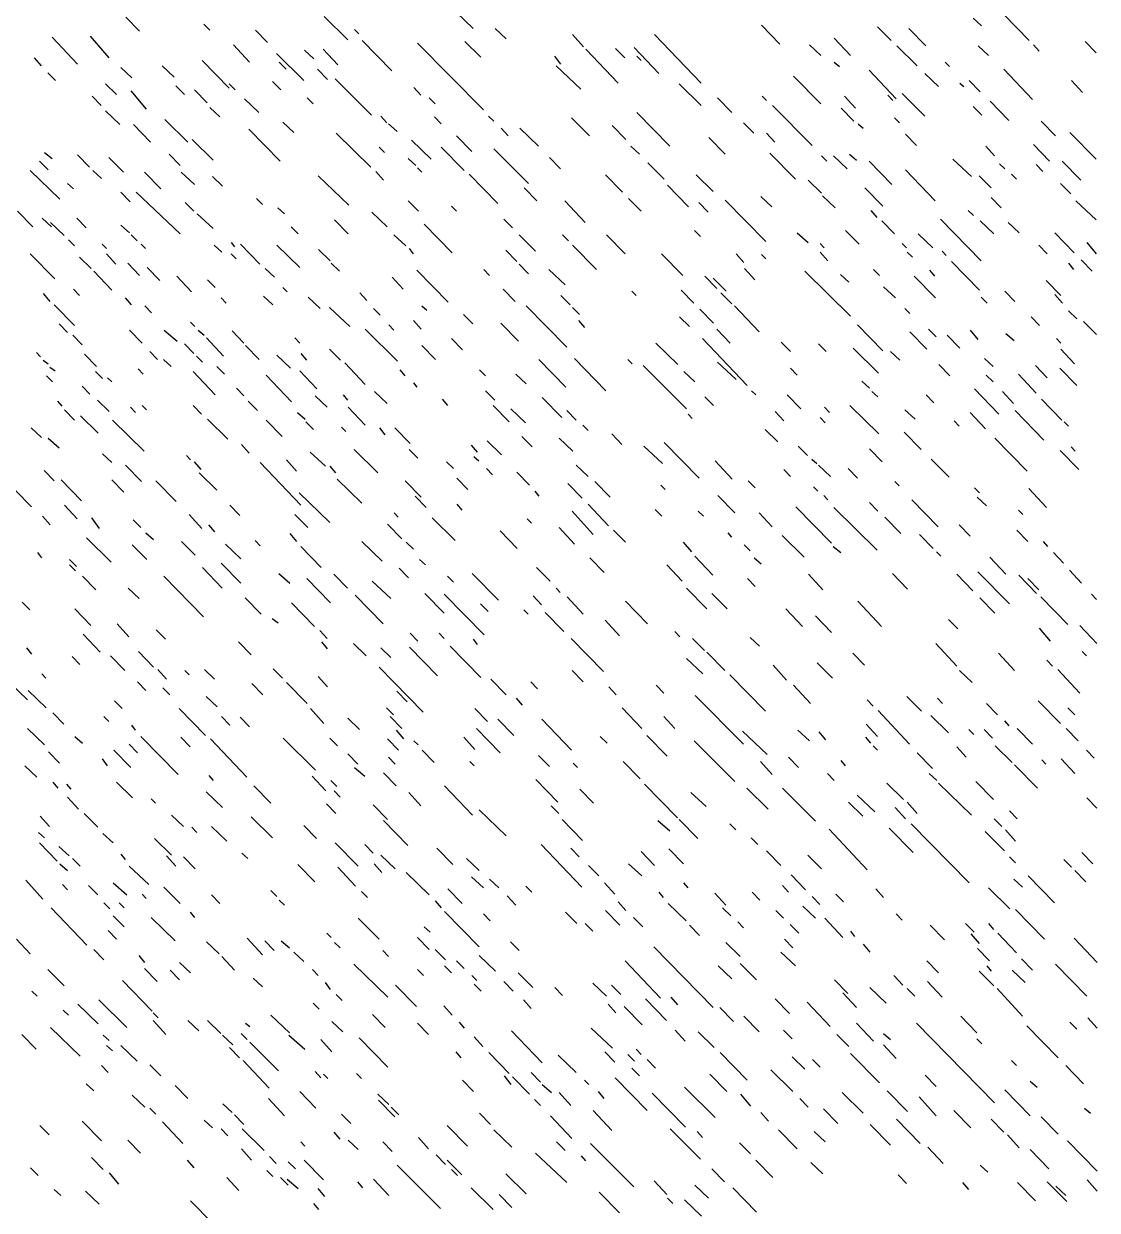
# Model space of a CAD drawing. Extents: x 0 to 599, y 0 to 600.
# Drawn here: x 367.4 to 599.3, y 135 to 391.4 of the extents above; entities that cross this region are included whole.
import ezdxf

# ---------------------------------------------------------------- set-up
doc = ezdxf.new("R2010")
doc.units = 0
doc.header["$MEASUREMENT"] = 0
doc.layers.add('SKARN_FSET2', color=206, linetype='CONTINUOUS')

msp = doc.modelspace()

# ---------------------------------------------------------------- linework, layer by layer
at = {"layer": 'SKARN_FSET2'}
for p, q in [((389.42, 392.76), (392.35, 389.77)), ((432.25, 392.95), (437.39, 387.89)), ((460.81, 393.88), (464.47, 390.33)), ((572.47, 392.57), (574.3, 390.89)), ((579.06, 393.32), (584.56, 387.71)), ((406.26, 391.26), (407.55, 389.95)), ((417.43, 389.95), (420, 387.33)), ((438.85, 390.14), (439.76, 389.2)), ((469.23, 390.33), (471.62, 388.08)), ((526.71, 391.08), (530.74, 386.96)), ((551.79, 390.7), (554.72, 387.71)), ((558.56, 390.33), (562.22, 386.58)), ((373.5, 388.46), (379, 382.65)), ((381.74, 388.64), (385.77, 383.96)), ((440.5, 387.71), (446.91, 381.15)), ((452.4, 387.15), (466.69, 372.73)), ((462.65, 387.52), (466.13, 384.15)), ((485.89, 389.02), (488.27, 386.4)), ((503.65, 389.02), (513.73, 378.53)), ((542.45, 388.27), (545.94, 384.52)), ((596.64, 387.52), (599.02, 385.09)), ((412.68, 386.77), (416.16, 383.03)), ((422.01, 384.9), (427.88, 379.1)), ((428.05, 385.65), (430.07, 383.78)), ((432.08, 385.83), (435.19, 382.46)), ((488.82, 385.83), (495.79, 378.53)), ((495.23, 386.02), (497.25, 383.96)), ((499.26, 386.21), (504.57, 380.59)), ((537.15, 386.77), (539.53, 384.52)), ((556, 386.58), (560.4, 382.28)), ((573.57, 386.58), (575.77, 384.52)), ((585.47, 386.77), (586.75, 385.46)), ((369.66, 383.96), (371.13, 382.28)), ((397.3, 382.28), (399.87, 379.84)), ((405.91, 383.4), (411.77, 377.41)), ((422.56, 383.03), (424.03, 381.53)), ((482.05, 384.34), (483.34, 382.65)), ((482.42, 382.28), (487.73, 377.22)), ((499.81, 384.34), (500.72, 383.4)), ((542.46, 383.03), (543.56, 382.09)), ((566.44, 383.03), (567.36, 382.09)), ((372.59, 380.78), (374.24, 379.1)), ((388.34, 381.9), (390.72, 379.66)), ((430.8, 381.53), (433, 379.28)), ((434.65, 379.47), (442.53, 371.61)), ((533.68, 380.03), (539.54, 374.04)), ((549.97, 381.34), (555.83, 375.16)), ((562.05, 380.59), (564.98, 377.78)), ((579.07, 381.53), (585.3, 374.98)), ((385.04, 378.35), (387.43, 376.1)), ((400.24, 377.97), (402.07, 376.1)), ((404.27, 377.04), (407.01, 374.23)), ((411.77, 378.35), (413.05, 377.04)), ((421.1, 378.91), (422.94, 377.04)), ((451.67, 377.6), (453.14, 375.91)), ((508.97, 378.35), (513.73, 373.67)), ((569.56, 378.53), (570.47, 377.78)), ((571.57, 379.1), (573.95, 376.66)), ((593.72, 379.1), (596.1, 376.47)), ((382.12, 375.73), (384.13, 373.67)), ((390.54, 376.85), (393.84, 372.92)), ((415.07, 375.16), (418.18, 372.17)), ((428.61, 375.35), (429.9, 374.04)), ((454.97, 375.35), (456.25, 374.04)), ((517.21, 375.35), (520.32, 372.17)), ((526.91, 375.73), (527.82, 374.79)), ((544.66, 375.73), (547.05, 373.1)), ((554, 375.91), (555.1, 374.79)), ((557.11, 376.29), (562.06, 371.42)), ((576.15, 374.6), (580.18, 370.48)), ((385.05, 372.54), (388.16, 369.55)), ((407.56, 373.29), (409.76, 371.23)), ((499.82, 372.17), (506.97, 364.87)), ((529.11, 373.67), (537.72, 365.05)), ((543.93, 373.1), (546.68, 370.3)), ((572.49, 373.48), (574.32, 371.61)), ((391.09, 369.55), (394.76, 365.8)), ((397.87, 370.67), (402.81, 365.8)), ((423.31, 370.11), (425.69, 367.86)), ((444.54, 371.42), (445.82, 369.92)), ((448.02, 368.05), (446.19, 369.73)), ((456.07, 371.23), (457.54, 369.73)), ((467.79, 371.42), (468.89, 370.3)), ((485.73, 371.05), (489.58, 367.11)), ((494.52, 369.36), (497.45, 366.37)), ((522.89, 369.92), (525.09, 367.68)), ((547.6, 369.73), (548.7, 368.8)), ((555.47, 371.05), (556.57, 369.92)), ((587.14, 370.3), (590.25, 367.11)), ((415.99, 368.61), (422.77, 361.68)), ((434.84, 367.68), (442.36, 360.37)), ((460.84, 367.11), (464.14, 363.74)), ((470.54, 368.8), (472, 367.11)), ((474.56, 368.8), (478.6, 364.87)), ((515.39, 366.74), (518.87, 363.18)), ((527.83, 367.68), (529.66, 365.8)), ((557.85, 367.49), (560.23, 365.05)), ((593.36, 367.86), (599.04, 362.06)), ((403.73, 366.37), (408.31, 361.87)), ((444.18, 364.68), (445.28, 363.56)), ((451.14, 366.18), (455.35, 362.06)), ((457.54, 364.68), (462.49, 359.63)), ((468.89, 364.31), (476.41, 356.82)), ((498.55, 364.87), (500.38, 363.18)), ((575.24, 364.87), (577.08, 362.81)), ((585.49, 365.24), (588.98, 361.68)), ((370.78, 361.68), (372.62, 359.81)), ((371.88, 363.56), (373.53, 362.25)), ((379.02, 363), (381.58, 360.37)), ((385.79, 362.43), (388.91, 359.25)), ((398.79, 363.18), (401.17, 360.75)), ((450.41, 362.25), (452.06, 360.75)), ((480.98, 362.43), (483.36, 360)), ((528.57, 363.37), (534.07, 357.75)), ((539.74, 362.81), (540.83, 361.68)), ((542.3, 362.81), (545.23, 360)), ((545.78, 363.18), (547.24, 361.87)), ((549.99, 361.68), (554.93, 356.63)), ((568.11, 362.06), (572.14, 358.32)), ((591.72, 361.68), (595.75, 357.57)), ((368.77, 359.63), (375.19, 353.45)), ((382.32, 359.63), (384.15, 357.94)), ((393.48, 359.25), (396.97, 355.69)), ((401.36, 359.25), (404.29, 356.63)), ((443.46, 359.44), (445.11, 357.57)), ((452.42, 360.19), (453.34, 359.25)), ((502.21, 361.31), (505.69, 357.75)), ((557.86, 359.81), (564.27, 353.07)), ((578.18, 361.12), (579.28, 360)), ((586.05, 360.94), (587.51, 359.44)), ((376.83, 356.82), (378.11, 355.69)), ((408.13, 358.32), (410.33, 356.26)), ((431.01, 358.5), (437.61, 352.14)), ((463.59, 358.88), (469.82, 352.51)), ((493.06, 358.69), (496.73, 354.95)), ((506.43, 356.44), (511.01, 351.76)), ((512.65, 358.69), (516.31, 355.13)), ((536.81, 357.57), (539.74, 354.76)), ((573.79, 358.5), (576.35, 355.88)), ((580.74, 358.88), (581.84, 357.75)), ((591.36, 356.82), (593.56, 354.57)), ((388.36, 354.95), (390.38, 352.89)), ((391.66, 354.95), (401.19, 345.96)), ((475.49, 355.88), (478.24, 353.07)), ((526.57, 354.01), (528.95, 351.76)), ((539.93, 354.2), (542.68, 351.58)), ((549.08, 355.88), (552.93, 351.95)), ((576.35, 353.82), (578.55, 351.58)), ((402.28, 352.7), (404.11, 350.83)), ((417.65, 353.63), (418.94, 352.32)), ((422.23, 351.58), (423.7, 350.27)), ((450.42, 353.07), (452.62, 350.83)), ((459.75, 351.95), (460.85, 350.83)), ((484.28, 353.07), (488.68, 348.39)), ((498.01, 353.63), (500.76, 350.83)), ((513.2, 352.7), (515.22, 350.64)), ((518.88, 353.26), (527.67, 344.27)), ((594.66, 353.07), (599.06, 348.95)), ((366.04, 350.83), (369.33, 347.46)), ((371.35, 349.33), (373.36, 347.46)), ((378.85, 349.33), (380.87, 347.27)), ((404.84, 350.27), (408.32, 347.08)), ((434.5, 348.95), (437.43, 345.96)), ((442.55, 350.64), (445.85, 347.46)), ((471.11, 349.14), (472.94, 347.27)), ((550.36, 351.01), (551.65, 349.52)), ((552.75, 348.77), (555.49, 345.96)), ((565.38, 349.14), (574.17, 340.16)), ((571.41, 351.01), (572.51, 349.89)), ((573.98, 348.77), (576.91, 345.96)), ((373.18, 348.39), (376.11, 345.59)), ((388.37, 347.83), (390.2, 346.15)), ((425.16, 347.46), (426.63, 345.96)), ((453.9, 348.02), (459.95, 341.84)), ((512.29, 346.71), (513.58, 345.4)), ((534.44, 346.15), (536.83, 344.09)), ((544.88, 346.71), (547.81, 343.71)), ((580.02, 348.39), (582.4, 346.15)), ((590.09, 346.15), (594.31, 341.84)), ((377.03, 344.65), (378.31, 343.34)), ((384.35, 343.71), (385.26, 342.78)), ((390.57, 345.77), (391.85, 344.46)), ((392.77, 343.71), (393.68, 342.78)), ((412.17, 344.09), (412.9, 343.15)), ((414.18, 343.71), (418.4, 339.41)), ((447.31, 345.77), (449.88, 343.34)), ((474.41, 345.77), (477.89, 342.22)), ((483.74, 345.77), (485.02, 344.46)), ((493.26, 345.77), (497.29, 341.65)), ((539.39, 343.9), (540.31, 342.96)), ((557.14, 343.9), (558.06, 342.96)), ((560.62, 345.96), (563.74, 342.96)), ((597.05, 344.09), (599.06, 341.65)), ((368.79, 341.65), (374.11, 336.22)), ((385.27, 341.65), (387.28, 339.41)), ((408.51, 343.53), (410.16, 342.03)), ((412.17, 341.65), (413.27, 340.53)), ((422.06, 343.53), (427, 338.66)), ((431.03, 342.59), (433.59, 340.16)), ((450.61, 342.78), (451.53, 341.65)), ((471.48, 342.4), (473.86, 339.97)), ((485.94, 343.53), (491.07, 338.28)), ((505.16, 341.65), (509.74, 336.97)), ((521.27, 341.65), (522.92, 339.78)), ((526.76, 341.47), (527.68, 340.53)), ((539.39, 342.03), (541.04, 340.16)), ((558.24, 342.03), (559.34, 340.9)), ((565.75, 342.22), (566.67, 341.28)), ((586.62, 343.53), (588.45, 341.65)), ((379.41, 340.9), (381.97, 338.47)), ((389.84, 339.59), (392.41, 336.97)), ((394.05, 338.66), (396.8, 335.85)), ((419.5, 338.47), (421.51, 336.6)), ((433.78, 339.59), (435.61, 337.91)), ((474.41, 339.41), (476.43, 337.35)), ((523.1, 338.47), (525.3, 336.04)), ((567.77, 339.97), (573.81, 333.79)), ((593.03, 339.59), (594.13, 338.28)), ((595.77, 340.34), (598.15, 337.91)), ((382.52, 337.91), (386.37, 333.79)), ((400.46, 336.79), (403.58, 333.42)), ((407.05, 336.04), (408.7, 334.35)), ((446.96, 336.6), (449.34, 333.98)), ((452.26, 338.1), (459.04, 331.17)), ((466.73, 338.28), (468.01, 336.97)), ((480.82, 338.28), (484.3, 334.91)), ((514.5, 336.79), (517.07, 334.17)), ((516.33, 336.41), (519.08, 333.6)), ((536.1, 337.91), (546, 328.17)), ((543.79, 337.16), (545.62, 335.48)), ((550.93, 338.28), (552.21, 336.97)), ((559.71, 336.79), (564.3, 332.11)), ((563.01, 338.1), (564.11, 336.79)), ((378.13, 333.98), (379.42, 332.67)), ((423.35, 334.35), (424.26, 333.42)), ((470.94, 333.98), (473.51, 331.36)), ((498.76, 333.6), (499.68, 332.67)), ((509.38, 333.79), (512.13, 330.98)), ((553.13, 334.54), (555.69, 332.11)), ((579.3, 333.6), (581.5, 331.36)), ((588.27, 335.85), (591.39, 332.67)), ((371.55, 333.04), (373.01, 331.36)), ((389.3, 332.11), (390.59, 330.61)), ((409.99, 332.11), (411.09, 330.98)), ((419.14, 332.48), (421.15, 330.61)), ((428.84, 332.29), (431.41, 329.86)), ((440.01, 333.23), (441.47, 331.54)), ((483.39, 332.67), (485.4, 330.61)), ((517.98, 333.23), (520.37, 330.8)), ((574.18, 332.29), (575.46, 330.98)), ((590.1, 332.85), (591.75, 330.98)), ((373.93, 330.61), (378.33, 326.12)), ((393.51, 330.42), (394.98, 328.92)), ((433.42, 330.05), (437.82, 325.93)), ((442.94, 329.86), (444.4, 328.36)), ((453.37, 330.42), (454.47, 329.49)), ((462.34, 328.55), (464.36, 326.49)), ((475.89, 330.42), (484.68, 321.44)), ((485.95, 330.05), (487.42, 328.55)), ((513.41, 329.67), (516.34, 326.68)), ((520.92, 330.42), (526.23, 324.81)), ((557.71, 329.86), (558.81, 328.74)), ((593.04, 329.3), (594.87, 327.61)), ((375.03, 326.49), (376.86, 324.62)), ((403.4, 326.86), (404.32, 325.93)), ((446.24, 326.3), (447.34, 325.18)), ((451.54, 327.24), (453.19, 325.37)), ((470.4, 326.68), (474.25, 322.75)), ((487.24, 327.24), (488.52, 325.74)), ((509.02, 327.99), (511.22, 325.93)), ((547.46, 326.3), (552.96, 320.69)), ((584.98, 327.99), (586.82, 326.12)), ((599.08, 324.24), (596.33, 327.05)), ((377.96, 324.06), (379.98, 322)), ((390.23, 325.18), (392.97, 322.37)), ((397.73, 325.18), (400.48, 322.75)), ((405.05, 325.18), (406.33, 324.06)), ((406.88, 323.49), (410.55, 319.56)), ((412.37, 324.99), (414.94, 322.37)), ((425.92, 323.49), (427.02, 322.37)), ((441.11, 325.37), (448.08, 318.44)), ((459.79, 323.31), (462.17, 320.87)), ((513.97, 323.31), (523.68, 313.2)), ((517.08, 325.37), (520.01, 322.37)), ((558.81, 324.81), (562.48, 321.06)), ((562.84, 325.37), (564.49, 323.68)), ((566.87, 324.06), (569.62, 321.25)), ((571.81, 325.18), (573.46, 323.12)), ((579.5, 324.43), (581.33, 322.93)), ((590.48, 323.31), (591.4, 322.37)), ((394.62, 320.5), (396.27, 318.81)), ((402.13, 322.18), (404.14, 320.12)), ((415.31, 321.81), (418.24, 318.81)), ((433.43, 321.06), (435.81, 318.63)), ((453.38, 321.81), (456.31, 318.81)), ((503.9, 322.37), (508.66, 317.69)), ((530.99, 322.56), (533.01, 320.5)), ((539.05, 322.18), (540.69, 320.5)), ((546.55, 321.25), (552.05, 315.82)), ((554.61, 320.5), (556.62, 318.63)), ((591.4, 321.06), (594.33, 317.88)), ((370.1, 320.31), (371.01, 319.38)), ((371.56, 318.63), (372.66, 317.88)), ((380.53, 319.94), (383.09, 317.32)), ((397.55, 318.81), (399.2, 317.32)), ((404.69, 319.56), (405.97, 318.25)), ((422.08, 319.75), (425.01, 316.94)), ((427.21, 320.12), (428.49, 318.63)), ((436.73, 318.07), (441.12, 313.39)), ((478.64, 318.81), (484.51, 312.82)), ((486.33, 319), (493.11, 312.07)), ((497.86, 318.81), (498.78, 317.88)), ((517.27, 318.25), (521.3, 314.51)), ((574.93, 319), (576.76, 317.32)), ((373.03, 317.13), (374.13, 316.38)), ((382.91, 316.19), (384.38, 314.7)), ((392.06, 316.76), (393.16, 315.63)), ((403.96, 316.19), (408.73, 311.14)), ((409.09, 317.32), (410.74, 315.63)), ((419.71, 315.44), (425.2, 309.64)), ((427.03, 316.38), (430.69, 312.45)), ((448.63, 316.57), (449.73, 315.26)), ((465.83, 316.57), (467.12, 315.26)), ((473.7, 315.63), (475.9, 313.57)), ((501.16, 317.5), (510.51, 308.14)), ((509.95, 316.19), (512.33, 313.95)), ((533.01, 316.94), (534.48, 315.44)), ((565.04, 317.69), (567.43, 315.26)), ((575.3, 315.44), (576.76, 313.95)), ((582.25, 315.63), (586.1, 311.51)), ((585.91, 317.5), (588.48, 314.88)), ((591.22, 316.94), (594.88, 313.2)), ((372.3, 315.26), (373.58, 313.95)), ((379.99, 313.01), (381.64, 311.33)), ((385.48, 314.88), (386.39, 313.95)), ((451.56, 313.76), (452.29, 312.82)), ((548.39, 314.13), (550.04, 312.64)), ((413.3, 312.64), (414.95, 310.95)), ((430.33, 310.95), (432.89, 308.52)), ((436.37, 311.14), (437.28, 310.02)), ((443.14, 311.89), (445.89, 309.27)), ((467.12, 312.07), (469.13, 310.02)), ((479.38, 310.58), (483.6, 306.27)), ((514.53, 310.76), (516.36, 308.89)), ((524.6, 312.07), (525.51, 311.14)), ((532.28, 311.14), (535.22, 308.14)), ((550.59, 311.89), (551.87, 310.76)), ((562.3, 311.14), (563.95, 309.45)), ((572.74, 312.45), (578.05, 307.02)), ((578.78, 311.89), (581.16, 309.27)), ((374.68, 309.83), (375.6, 308.71)), ((376.15, 307.96), (378.35, 305.71)), ((383.29, 310.02), (385.85, 307.58)), ((390.43, 308.52), (391.53, 307.39)), ((392.99, 308.89), (393.9, 307.96)), ((403.97, 308.89), (405.8, 307.02)), ((415.87, 309.83), (417.88, 307.77)), ((437.47, 308.52), (441.13, 304.59)), ((457.79, 310.2), (458.88, 308.89)), ((468.77, 308.89), (472.25, 305.34)), ((472.61, 308.14), (475.73, 305.15)), ((484.7, 307.77), (486.71, 305.71)), ((540.34, 308.52), (541.44, 307.39)), ((545.83, 308.89), (552.06, 302.71)), ((557.73, 307.96), (559.93, 305.9)), ((581.53, 307.77), (587.76, 301.4)), ((587.2, 310.2), (591.6, 305.71)), ((379.63, 306.65), (383.48, 302.9)), ((386.58, 305.71), (393.36, 298.97)), ((407.09, 305.9), (411.48, 301.59)), ((419.72, 305.71), (423.2, 302.15)), ((426.49, 307.39), (428.14, 305.9)), ((428.32, 305.34), (429.97, 303.65)), ((510.87, 307.02), (511.79, 306.08)), ((529.73, 307.58), (531.56, 305.52)), ((539.43, 306.27), (540.53, 305.15)), ((568.35, 305.52), (569.45, 304.4)), ((571.83, 307.39), (575.13, 303.84)), ((592.15, 305.34), (593.06, 304.4)), ((369.01, 304.03), (371.21, 301.97)), ((436.01, 304.21), (436.93, 303.28)), ((444.25, 304.03), (445.35, 302.53)), ((447.54, 304.03), (450.84, 300.66)), ((488.18, 304.59), (489.28, 303.46)), ((494.4, 302.71), (496.6, 300.47)), ((527.53, 303.65), (530.28, 301.03)), ((557.55, 303.09), (561.22, 299.34)), ((372.68, 301.78), (375.06, 299.72)), ((414.41, 300.47), (416.06, 298.6)), ((464.02, 300.28), (465.3, 298.78)), ((467.5, 301.22), (470.61, 298.22)), ((475, 302.15), (477.2, 299.91)), ((483.05, 301.78), (485.99, 298.97)), ((501.36, 300.09), (505.39, 296.35)), ((505.75, 300.84), (513.27, 293.17)), ((534.68, 300.09), (536.69, 298.03)), ((577.14, 301.78), (584.1, 294.66)), ((384.4, 298.41), (386.41, 296.54)), ((402.52, 298.03), (403.43, 297.1)), ((429.24, 298.78), (432.54, 295.79)), ((438.76, 299.34), (443.89, 294.29)), ((450.66, 299.34), (452.49, 297.47)), ((464.57, 297.85), (465.67, 296.91)), ((550.05, 299.53), (552.8, 296.72)), ((591.24, 299.16), (595.27, 295.04)), ((593.62, 299.91), (594.53, 298.97)), ((371.77, 294.85), (373.97, 292.61)), ((389.34, 295.98), (392.82, 292.42)), ((404.17, 296.72), (405.63, 295.04)), ((418.44, 296.54), (427.24, 287.36)), ((424.12, 297.1), (426.32, 294.66)), ((433.46, 295.79), (434.74, 294.29)), ((458.71, 296.72), (460.18, 295.23)), ((467.32, 295.23), (468.6, 293.92)), ((486.72, 295.98), (489.29, 293.54)), ((516.74, 296.91), (520.41, 292.98)), ((531.57, 295.04), (533.04, 293.54)), ((537.61, 297.29), (538.71, 296.35)), ((539.07, 295.98), (541.64, 293.54)), ((545.48, 295.23), (547.5, 293.17)), ((563.42, 297.29), (567.27, 293.35)), ((362.25, 293.92), (369.03, 286.99)), ((375.43, 292.79), (379.83, 288.3)), ((388.98, 290.17), (386.42, 292.79)), ((395.93, 292.61), (400.33, 288.11)), ((405.27, 294.29), (409.12, 290.55)), ((435.11, 292.98), (440.42, 287.74)), ((449.75, 292.61), (453.23, 289.05)), ((460.92, 293.17), (463.3, 290.73)), ((473.91, 294.48), (476.66, 291.67)), ((490.75, 292.42), (494.05, 289.05)), ((523.88, 292.61), (525.35, 291.11)), ((555.55, 292.42), (556.47, 291.48)), ((426.87, 289.98), (433.47, 283.62)), ((477.76, 290.36), (478.67, 289.24)), ((484.9, 292.04), (488.01, 288.86)), ((505.03, 291.67), (505.95, 290.73)), ((537.98, 291.29), (538.9, 290.36)), ((572.76, 291.11), (573.86, 289.98)), ((584.47, 290.92), (588.32, 286.8)), ((376.17, 287.36), (378.92, 284.37)), ((411.86, 287.36), (414.06, 285.12)), ((451.95, 289.24), (454.33, 286.8)), ((460.92, 287.55), (462.02, 286.24)), ((489.29, 287.55), (493.69, 282.87)), ((517.3, 289.42), (520.96, 285.68)), ((540.18, 289.42), (541.09, 288.49)), ((550.06, 287.93), (551.9, 286.05)), ((559.22, 288.49), (564.9, 282.68)), ((573.31, 289.05), (575.33, 287.18)), ((371.41, 284.93), (373.06, 283.06)), ((403.08, 285.3), (405.83, 282.31)), ((425.96, 285.3), (428.71, 282.5)), ((447.38, 285.68), (448.29, 284.74)), ((485.82, 286.05), (490.4, 281)), ((503.76, 286.43), (505.22, 284.93)), ((513.09, 286.05), (514.19, 284.93)), ((526.27, 285.68), (529.02, 282.68)), ((534.14, 286.99), (541.84, 279.13)), ((542.38, 286.8), (551.72, 277.63)), ((553.36, 284.74), (556.84, 281.19)), ((582.28, 286.24), (583.2, 285.3)), ((382.03, 284.56), (383.68, 282.31)), ((391, 284.18), (392.65, 282.5)), ((407.29, 283.06), (408.58, 281.56)), ((445.92, 283.24), (449.03, 280.06)), ((455.62, 284.56), (460.56, 279.69)), ((476.12, 284.37), (477.03, 283.43)), ((483.07, 282.5), (486.37, 278.94)), ((569.47, 283.06), (571.85, 280.62)), ((380.94, 280.25), (386.25, 275.01)), ((393.75, 281.37), (395.4, 279.88)), ((401.44, 279.5), (404.37, 276.51)), ((417.36, 279.69), (418.46, 278.56)), ((424.87, 281.19), (426.33, 279.5)), ((440.43, 279.5), (444.83, 275.2)), ((470.26, 281.75), (473.93, 278)), ((494.79, 281.93), (497.36, 279.31)), ((519.5, 281.37), (520.24, 280.44)), ((531.22, 280.81), (535.98, 276.13)), ((560.87, 281), (563.8, 278)), ((581.92, 281.93), (584.3, 279.5)), ((587.6, 279.5), (588.51, 278.38)), ((370.32, 277.07), (371.24, 275.94)), ((390.82, 278.75), (393.94, 275.57)), ((410.96, 278.94), (414.26, 275.76)), ((427.25, 278.38), (431.65, 273.88)), ((449.95, 279.31), (451.6, 277.82)), ((509.8, 279.31), (511.64, 277.25)), ((522.98, 278.75), (524.27, 277.44)), ((542.2, 278.38), (543.85, 277.07)), ((564.54, 277.25), (565.45, 276.32)), ((589.8, 277.07), (592, 274.82)), ((377.28, 275.57), (378.75, 274.07)), ((377.28, 274.45), (378.56, 273.14)), ((410.05, 274.82), (414.26, 270.51)), ((452.88, 275.57), (454.16, 274.45)), ((489.67, 275.94), (492.79, 272.76)), ((506.33, 274.45), (509.63, 270.89)), ((512.37, 276.32), (516.22, 272.2)), ((525.18, 275.94), (526.65, 274.63)), ((576.07, 276.13), (579.55, 272.39)), ((380.03, 272.01), (382.96, 269.02)), ((397.6, 272.01), (406.22, 263.21)), ((406.02, 273.88), (410.24, 269.39)), ((422.5, 272.57), (424.88, 270.51)), ((434.39, 272.39), (437.33, 269.39)), ((448.49, 273.7), (450.5, 271.64)), ((458.92, 272.01), (460.21, 270.7)), ((464.23, 272.57), (469.91, 266.77)), ((478.14, 273.88), (481.07, 270.89)), ((536.9, 272.39), (540.02, 269.02)), ((555.02, 272.57), (558.32, 269.2)), ((568.93, 272.39), (572.42, 268.83)), ((573.51, 272.95), (580.29, 266.02)), ((582.3, 272.2), (586.15, 268.27)), ((593.28, 273.32), (595.84, 270.51)), ((389.92, 269.39), (392.3, 267.15)), ((428.54, 271.45), (433.67, 266.21)), ((442.63, 270.89), (446.66, 267.15)), ((482.36, 269.39), (483.27, 268.46)), ((510.55, 269.39), (514.94, 264.9)), ((523.72, 271.45), (525.37, 269.77)), ((584.31, 271.45), (586.69, 269.02)), ((415.18, 267.33), (418.66, 263.78)), ((438.98, 267.89), (445.02, 261.72)), ((453.99, 268.27), (458.2, 263.96)), ((458.2, 268.08), (466.81, 259.28)), ((477.42, 267.71), (479.25, 265.83)), ((484.74, 267.52), (488.22, 263.78)), ((516.04, 268.27), (519.34, 264.9)), ((573.88, 267.33), (577.18, 263.96)), ((587.06, 267.52), (592.93, 261.53)), ((598.04, 268.08), (599.14, 266.96)), ((367.04, 266.4), (368.69, 264.71)), ((378.39, 264.9), (381.87, 261.34)), ((425.25, 266.21), (430.2, 261.15)), ((466.07, 266.02), (467.72, 264.34)), ((475.41, 264.71), (476.32, 263.78)), ((479.98, 264.15), (484.01, 260.03)), ((497.37, 266.58), (502.13, 261.72)), ((531.97, 264.9), (535.63, 261.15)), ((547.52, 266.58), (552.66, 261.15)), ((387.55, 261.72), (390.11, 258.91)), ((421.04, 262.84), (422.32, 261.9)), ((492.98, 262.46), (496.1, 259.1)), ((538.38, 263.4), (541.86, 259.84)), ((567.11, 262.65), (569.13, 260.59)), ((380.23, 259.47), (383.89, 255.54)), ((395.97, 260.41), (397.98, 258.35)), ((431.3, 260.22), (432.95, 258.53)), ((450.88, 259.66), (452.53, 257.97)), ((457.11, 259.66), (458.21, 258.53)), ((507.99, 260.03), (509.09, 258.91)), ((586.7, 260.78), (589.09, 257.97)), ((595.49, 261.34), (599.15, 257.41)), ((367.97, 256.47), (369.07, 255.16)), ((413.73, 257.78), (416.47, 254.98)), ((431.66, 257.78), (432.95, 256.29)), ((438.62, 257.41), (441.37, 254.79)), ((444.48, 256.47), (446.68, 254.42)), ((450.7, 256.66), (456.75, 250.48)), ((459.49, 256.85), (466.09, 250.11)), ((464.43, 258.35), (465.35, 257.22)), ((485.66, 258.53), (492.63, 251.42)), ((511.84, 258.53), (514.4, 255.91)), ((524.29, 258.72), (526.3, 256.85)), ((564.37, 257.41), (568.96, 252.54)), ((377.85, 254.6), (379.5, 252.92)), ((386.09, 254.79), (389.2, 251.61)), ((392.13, 255.73), (395.43, 252.36)), ((510.56, 254.23), (514.04, 250.86)), ((514.95, 255.54), (518.8, 251.61)), ((546.44, 255.35), (549, 252.73)), ((577.92, 255.35), (581.4, 251.61)), ((588.36, 253.85), (589.64, 252.54)), ((596.04, 255.73), (596.96, 254.79)), ((396.34, 251.79), (398.18, 249.73)), ((402.2, 251.61), (403.12, 250.67)), ((406.41, 251.79), (408.61, 249.73)), ((421.24, 251.98), (423.25, 249.92)), ((444.12, 252.36), (453.65, 242.62)), ((485.85, 251.61), (488.24, 249.17)), ((529.23, 252.73), (532.17, 249.55)), ((538.75, 253.29), (542.05, 249.92)), ((569.51, 251.61), (572.25, 248.99)), ((590.74, 251.79), (595.5, 246.74)), ((364.31, 248.99), (368.16, 245.24)), ((371.27, 250.86), (372.18, 249.92)), ((391.95, 249.17), (393.78, 247.3)), ((416.66, 248.8), (419.05, 246.37)), ((424.17, 248.99), (428.57, 244.49)), ((430.94, 250.3), (432.96, 248.05)), ((468.28, 249.73), (471.58, 246.37)), ((476.89, 249.17), (478.35, 247.68)), ((519.9, 250.67), (527.6, 242.81)), ((368.34, 247.3), (372.19, 243.56)), ((397.45, 247.86), (398.91, 246.37)), ((447.97, 247.11), (450.17, 244.87)), ((493.73, 248.05), (495.38, 246.37)), ((503.98, 248.42), (505.63, 246.74)), ((512.4, 246.18), (522.85, 235.69)), ((533.63, 248.42), (537.3, 244.49)), ((387.01, 245.05), (388.66, 243.37)), ((406.78, 245.99), (409.16, 243.74)), ((473.78, 245.62), (475.06, 244.12)), ((549.56, 245.24), (550.84, 243.93)), ((558.16, 245.99), (561.28, 242.81)), ((564.75, 245.62), (565.85, 244.49)), ((575.37, 244.49), (577.75, 242.06)), ((586.54, 245.05), (591.3, 240.19)), ((373.65, 242.43), (376.04, 240)), ((384.64, 241.68), (385.74, 240.56)), ((400.93, 243.37), (406.61, 237.57)), ((410.08, 241.68), (411.91, 239.81)), ((414.11, 241.5), (416.12, 239.44)), ((429.3, 243.37), (432.23, 240.19)), ((437.36, 241.31), (439.92, 238.88)), ((445.77, 243.56), (447.24, 242.06)), ((446.51, 241.68), (449.07, 239.06)), ((464.81, 243.37), (467.56, 240.56)), ((469.76, 241.12), (473.24, 237.57)), ((479.27, 241.12), (485.69, 234.38)), ((496.66, 243.56), (500.88, 239.06)), ((505.63, 241.68), (508.01, 239.06)), ((551.94, 243), (558.72, 235.69)), ((563.29, 241.87), (567.14, 238.13)), ((592.94, 243.56), (594.41, 242.06)), ((368.17, 239.06), (371.83, 235.51)), ((390.68, 239.81), (391.41, 238.69)), ((447.79, 238.69), (449.44, 236.82)), ((465.18, 239.06), (470.31, 233.82)), ((522.66, 238.5), (527.97, 233.45)), ((534.56, 238.69), (537.12, 236.44)), ((549.38, 240), (551.77, 237.38)), ((571.53, 238.88), (572.63, 237.75)), ((574.83, 238.88), (576.66, 237)), ((579.22, 240.75), (580.14, 239.63)), ((581.97, 239.06), (585.26, 235.69)), ((592.58, 239.06), (595.15, 236.44)), ((378.42, 237.38), (380.07, 235.88)), ((392.7, 237.38), (400.76, 229.14)), ((401.3, 237.19), (403.32, 235.13)), ((407.71, 236.82), (415.59, 228.58)), ((423.45, 237), (430.41, 230.08)), ((433.52, 237), (435.17, 235.32)), ((445.96, 236.82), (448.35, 234.38)), ((451.64, 236.44), (452.56, 235.51)), ((462.44, 237.19), (464.82, 234.57)), ((491.91, 237.38), (493.37, 235.88)), ((501.98, 237.57), (506.37, 233.07)), ((512.23, 236.44), (521.02, 227.64)), ((539.13, 238.32), (540.6, 236.63)), ((549.2, 237.19), (550.3, 235.88)), ((372.75, 234.01), (375.13, 231.58)), ((386.84, 234.38), (390.51, 230.64)), ((390.14, 235.69), (391.97, 233.82)), ((437.36, 233.63), (439.56, 231.39)), ((453.47, 234.38), (456.04, 231.76)), ((550.85, 235.32), (551.77, 234.38)), ((560.37, 233.82), (563.67, 230.45)), ((568.97, 235.13), (570.99, 232.89)), ((577.21, 235.32), (580.88, 231.76)), ((596.98, 234.38), (598.63, 232.7)), ((367.63, 231.01), (370.19, 228.58)), ((384.28, 232.51), (385.38, 231.01)), ((446.15, 232.89), (447.62, 231.39)), ((463.73, 231.95), (464.64, 231.01)), ((478.55, 233.26), (480.93, 230.83)), ((486.06, 231.58), (486.97, 230.64)), ((496.86, 231.95), (500.52, 228.21)), ((526.51, 231.95), (529.08, 229.14)), ((532.55, 232.89), (534.75, 230.64)), ((543.9, 232.14), (544.82, 231.01)), ((581.43, 231.2), (586.37, 226.15)), ((587.28, 232.32), (588.2, 231.39)), ((591.49, 232.51), (594.42, 229.33)), ((407.35, 228.95), (408.27, 227.83)), ((429.68, 228.77), (432.61, 225.59)), ((438.83, 230.64), (441.03, 228.77)), ((445.06, 229.52), (447.81, 226.71)), ((540.97, 229.33), (542.44, 227.83)), ((562.94, 229.33), (564.59, 227.83)), ((373.67, 227.46), (374.77, 226.15)), ((376.6, 227.08), (377.52, 225.96)), ((387.4, 227.46), (390.88, 224.09)), ((417.05, 226.71), (420.72, 222.96)), ((433.71, 227.83), (434.99, 226.52)), ((458.24, 226.71), (464.29, 220.34)), ((478.01, 228.02), (482.77, 223.15)), ((487.53, 225.96), (490.46, 222.96)), ((501.44, 227.08), (508.58, 219.78)), ((523.59, 226.15), (528.17, 221.65)), ((531.28, 226.15), (538.42, 219.03)), ((553.79, 227.27), (557.45, 223.71)), ((564.96, 227.27), (572.1, 220.34)), ((573.01, 227.64), (576.86, 223.71)), ((376.79, 224.27), (379.17, 221.65)), ((394.91, 223.9), (395.82, 222.96)), ((406.8, 225.4), (410.29, 222.03)), ((434.44, 225.59), (435.73, 224.27)), ((450.55, 225.21), (453.12, 222.4)), ((511.51, 225.21), (514.81, 222.22)), ((545.56, 223.15), (548.67, 220.16)), ((547.39, 224.65), (551.23, 221.09)), ((558.19, 223.15), (560.39, 220.72)), ((596.99, 224.09), (599.19, 221.84)), ((380.45, 220.72), (383.38, 217.72)), ((432.8, 222.78), (434.82, 220.72)), ((442.87, 222.59), (445.98, 219.41)), ((465.75, 221.47), (471.61, 215.85)), ((481.31, 222.4), (482.96, 220.72)), ((555.63, 222.03), (557.82, 219.59)), ((580.34, 221.28), (581.99, 219.59)), ((370.93, 220.16), (372.95, 217.91)), ((399.3, 220.34), (401.87, 217.91)), ((416.51, 219.97), (421.09, 215.48)), ((427.86, 218.1), (430.61, 215.29)), ((445.07, 219.22), (450.38, 213.79)), ((483.69, 219.41), (488.09, 214.91)), ((504.37, 219.22), (506.94, 216.97)), ((508.95, 219.41), (512.98, 215.29)), ((519.93, 218.47), (521.22, 217.16)), ((559.11, 218.47), (571.57, 205.74)), ((577.04, 219.59), (578.69, 217.91)), ((370.57, 216.6), (371.85, 215.48)), ((384.48, 216.41), (386.68, 214.35)), ((403.7, 217.72), (404.8, 216.6)), ((407.91, 217.91), (411.21, 214.73)), ((524.51, 215.48), (525.98, 213.98)), ((541.35, 217.35), (549.6, 208.55)), ((554.35, 217.54), (559.48, 212.29)), ((575.03, 216.79), (579.25, 212.67)), ((579.43, 217.16), (581.63, 214.73)), ((370.76, 214.35), (374.6, 210.42)), ((374.97, 213.6), (377.17, 211.54)), ((395.65, 215.29), (399.31, 211.73)), ((434.64, 214.35), (439.59, 209.3)), ((441.05, 213.98), (442.88, 212.11)), ((456.61, 213.23), (460.09, 209.67)), ((479.12, 213.98), (487.92, 204.81)), ((485.53, 213.23), (487.36, 211.36)), ((506.76, 213.04), (509.88, 209.86)), ((377.9, 210.98), (379.55, 209.3)), ((388.33, 211.92), (389.25, 210.8)), ((398.22, 211.54), (400.23, 209.3)), ((401.88, 211.36), (404.44, 208.74)), ((414.51, 212.11), (415.79, 210.98)), ((444.53, 211.73), (447.64, 208.74)), ((463.01, 210.98), (465.76, 208.36)), ((500.72, 212.48), (503.65, 209.49)), ((527.81, 212.67), (530.93, 209.49)), ((536.78, 211.73), (539.71, 208.74)), ((580.35, 211.36), (581.63, 210.05)), ((592.06, 210.8), (593.71, 209.11)), ((595.91, 212.29), (598.29, 209.86)), ((375.15, 209.86), (376.8, 208.36)), ((390.16, 209.3), (394.38, 205.37)), ((426.59, 209.67), (430.25, 205.93)), ((435.19, 209.11), (439.04, 204.99)), ((443.06, 209.86), (444.71, 207.99)), ((450.02, 207.99), (454.97, 203.12)), ((489.38, 209.49), (491.57, 207.24)), ((497.98, 209.86), (500.91, 207.24)), ((594.45, 208.36), (596.83, 205.93)), ((367.84, 206.3), (371.5, 202.18)), ((375.71, 205.37), (376.81, 204.24)), ((381.38, 205.18), (383.4, 203.12)), ((386.69, 205.74), (389.62, 203.12)), ((464.12, 207.05), (466.68, 204.62)), ((467.96, 206.49), (469.98, 204.62)), ((492.86, 205.74), (495.06, 203.31)), ((509.88, 205.74), (510.8, 204.62)), ((531.3, 205.18), (532.58, 203.68)), ((533.13, 207.43), (536.24, 204.24)), ((581.27, 206.49), (583.1, 204.81)), ((584.38, 207.24), (590.06, 201.44)), ((392.92, 203.31), (393.83, 202.37)), ((397.67, 204.81), (401.16, 201.25)), ((407.93, 203.12), (409.76, 201.25)), ((420.74, 204.06), (422.02, 202.75)), ((440.32, 203.87), (441.61, 202.56)), ((458.99, 204.43), (462.11, 201.25)), ((471.81, 202.93), (473.64, 200.87)), ((475.83, 204.99), (477.12, 203.68)), ((504.57, 203.68), (505.49, 202.56)), ((516.66, 203.49), (519.04, 200.87)), ((524.71, 203.68), (526.36, 202)), ((537.71, 202.75), (539.36, 201.06)), ((542.83, 203.31), (544.48, 201.62)), ((551.43, 204.43), (553.08, 202.56)), ((575.78, 204.62), (580.36, 200.12)), ((373.33, 200.31), (381.03, 192.26)), ((384.68, 201.44), (385.96, 200.12)), ((387.98, 201.44), (389.08, 200.31)), ((422.57, 202), (423.67, 200.87)), ((456.25, 201.81), (457.53, 200.31)), ((495.79, 201.62), (497.44, 199.75)), ((506.59, 201.25), (510.44, 197.5)), ((518.31, 200.31), (520.14, 198.63)), ((535.7, 200.69), (538.44, 198.07)), ((386.7, 198.63), (389.08, 196.19)), ((394.93, 198.25), (400.07, 193.2)), ((403.35, 199.38), (404.27, 198.25)), ((439.6, 198.07), (444.18, 193.57)), ((458.27, 199.56), (465.78, 191.89)), ((466.69, 199), (468.15, 197.5)), ((484.44, 199.38), (486.83, 196.94)), ((493.05, 199.75), (496.16, 196.57)), ((499.09, 198.25), (501.1, 196.19)), ((529.84, 199.75), (531.49, 198.07)), ((540.46, 198.07), (544.31, 193.95)), ((555.83, 199), (557.12, 197.69)), ((581.64, 199.94), (587.87, 193.57)), ((385.6, 195.44), (387.43, 193.57)), ((432.83, 194.88), (433.75, 193.95)), ((453.88, 196.19), (455.16, 195.07)), ((488.66, 196.94), (490.31, 195.26)), ((511.17, 196.57), (513.37, 194.32)), ((521.6, 197.32), (522.89, 196.01)), ((532.95, 196.76), (534.79, 194.88)), ((545.95, 195.26), (546.87, 194.13)), ((563.16, 196.57), (566.27, 193.39)), ((570.84, 196.94), (572.68, 195.07)), ((575.79, 196.94), (576.89, 195.63)), ((577.8, 194.88), (581.83, 190.58)), ((365.84, 193.57), (368.77, 190.39)), ((406.84, 193.01), (409.59, 190.39)), ((415.62, 193.76), (418.92, 190.2)), ((419.47, 193.2), (421.48, 191.14)), ((422.95, 193.2), (424.78, 191.7)), ((434.48, 192.82), (435.76, 191.7)), ((452.42, 193.95), (454.98, 191.33)), ((472.55, 193.01), (474.38, 191.14)), ((519.05, 192.82), (522.16, 189.83)), ((531.68, 193.57), (533.51, 191.7)), ((548.7, 192.45), (550.17, 190.76)), ((571.95, 194.7), (573.78, 192.64)), ((594.28, 193.76), (599.23, 188.52)), ((382.49, 191.33), (384.69, 189.08)), ((392.2, 190.02), (393.48, 188.52)), ((410.14, 189.83), (412.89, 186.83)), ((425.69, 190.76), (427.89, 188.71)), ((444.91, 191.14), (446.2, 189.83)), ((456.26, 191.33), (458.46, 189.08)), ((465.78, 190.02), (469.26, 186.65)), ((503.49, 191.89), (516.32, 178.78)), ((530.95, 190.76), (534.06, 187.77)), ((573.41, 191.51), (575.98, 188.89)), ((393.48, 187.21), (396.23, 184.4)), ((400.99, 188.52), (403.37, 186.27)), ((438.69, 188.14), (446.02, 181.03)), ((458.28, 187.77), (459.75, 186.27)), ((460.84, 188.89), (462.49, 187.21)), ((497.27, 188.89), (504.96, 180.84)), ((517.4, 187.77), (520.34, 184.96)), ((522.16, 188.33), (525.64, 184.77)), ((562.43, 188.89), (565, 186.27)), ((575.43, 187.77), (576.35, 186.65)), ((582.93, 189.27), (585.32, 186.83)), ((590.26, 188.14), (597.04, 181.22)), ((372.61, 187.02), (376.1, 183.46)), ((398.97, 186.83), (400.99, 184.77)), ((416.91, 185.15), (418.93, 183.28)), ((429.73, 187.02), (431.01, 185.71)), ((452.42, 187.02), (453.71, 185.71)), ((464.14, 185.71), (465.24, 184.59)), ((474.21, 186.27), (477.32, 183.09)), ((542.48, 184.77), (545.42, 181.78)), ((555.3, 185.71), (557.31, 183.65)), ((573.78, 186.65), (576.9, 183.46)), ((580.92, 186.83), (583.67, 184.21)), ((369.14, 182.34), (370.24, 181.22)), ((388.73, 184.59), (395.14, 178.03)), ((432.47, 184.21), (433.57, 182.71)), ((447.67, 183.65), (452.25, 178.97)), ((464.69, 183.84), (466.16, 182.34)), ((471.1, 184.4), (473.11, 182.34)), ((482.08, 183.09), (483.73, 181.4)), ((490.32, 184.02), (493.25, 181.22)), ((494.34, 183.65), (496.36, 181.59)), ((550.17, 183.09), (553.66, 179.72)), ((558.23, 182.9), (559.88, 181.22)), ((562.62, 184.4), (565.74, 181.03)), ((577.63, 182.9), (583.13, 176.91)), ((379.03, 179.53), (383.43, 175.23)), ((383.6, 180.47), (389.65, 174.48)), ((429.92, 179.72), (431.2, 178.41)), ((434.86, 181.59), (436.14, 180.28)), ((475.31, 180.47), (476.96, 178.6)), ((493.62, 179.53), (495.27, 177.66)), ((501.67, 180.66), (506.25, 175.98)), ((507.16, 181.03), (508.63, 179.34)), ((529.68, 180.66), (532.79, 177.47)), ((536.63, 179.91), (541.58, 174.66)), ((544.32, 181.97), (547.25, 178.78)), ((375.92, 178.22), (377.02, 177.1)), ((395.32, 177.66), (396.42, 176.54)), ((420.77, 177.1), (424.8, 173.35)), ((442.73, 177.29), (445.48, 174.48)), ((458.11, 179.16), (459.94, 177.1)), ((497.1, 178.97), (500.94, 175.04)), ((517.78, 178.78), (520.71, 175.79)), ((522.91, 176.91), (526.21, 173.54)), ((569.77, 176.91), (573.25, 173.35)), ((373.18, 174.48), (379.59, 168.3)), ((395.32, 175.98), (398.07, 172.98)), ((402.83, 175.98), (405.21, 173.73)), ((407.04, 175.98), (409.97, 173.17)), ((415.28, 175.41), (416.19, 174.66)), ((433.95, 175.79), (436.33, 173.54)), ((452.44, 175.41), (454.82, 172.98)), ((461.4, 175.6), (462.5, 174.29)), ((547.25, 175.41), (550.92, 171.48)), ((560.25, 175.41), (577.11, 158.19)), ((584.05, 174.85), (590.83, 167.93)), ((593.38, 175.6), (594.85, 174.1)), ((597.22, 176.54), (599.24, 174.29)), ((366.96, 172.98), (370.07, 169.8)), ((384.53, 172.79), (385.81, 171.67)), ((410.34, 172.79), (412.54, 170.73)), ((414.36, 173.17), (415.65, 171.86)), ((424.62, 172.79), (428.1, 169.8)), ((431.57, 171.86), (433.95, 169.24)), ((439.81, 172.23), (446.04, 165.87)), ((464.7, 172.42), (466.54, 170.36)), ((472.76, 173.73), (479.35, 166.8)), ((489.96, 174.29), (494.54, 169.98)), ((508.08, 173.92), (510.28, 171.48)), ((513.03, 173.54), (516.51, 170.17)), ((531.51, 173.92), (533.35, 172.04)), ((543.05, 172.98), (545.61, 170.36)), ((553.11, 173.17), (554.58, 171.86)), ((573.25, 172.04), (574.35, 170.92)), ((385.26, 170.55), (386.54, 169.42)), ((388.37, 170.55), (391.86, 167.18)), ((411.8, 170.17), (414, 167.93)), ((416.2, 171.29), (422.43, 165.12)), ((460.68, 169.24), (461.78, 167.93)), ((492.9, 169.24), (495.09, 166.99)), ((499.67, 169.8), (500.77, 168.67)), ((553.12, 170.73), (555.87, 167.74)), ((414.74, 167.36), (420.42, 161.37)), ((467.82, 169.05), (472.22, 164.56)), ((482.83, 168.49), (486.68, 164.74)), ((497.84, 168.67), (499.3, 167.18)), ((502.05, 167.55), (503.88, 165.68)), ((517.79, 169.05), (523.65, 163.06)), ((533.35, 168.11), (536.1, 165.49)), ((537.74, 167.55), (539.39, 165.87)), ((545.98, 168.86), (552.21, 162.5)), ((580.76, 167.36), (581.86, 166.24)), ((384.17, 166.24), (385.63, 164.74)), ((394.6, 166.43), (396.98, 163.99)), ((430.3, 164.93), (431.58, 163.62)), ((432.13, 164.37), (433.05, 163.43)), ((439.27, 164.56), (440.37, 163.43)), ((476.98, 164.74), (478.99, 162.68)), ((498.76, 165.68), (500.41, 163.99)), ((515.6, 164.37), (519.26, 160.62)), ((528.78, 165.3), (533.54, 160.62)), ((562.09, 164.18), (564.47, 161.75)), ((592.48, 166.24), (596.32, 162.31)), ((380.88, 162.31), (382.53, 160.81)), ((400.1, 161.93), (402.85, 159.13)), ((462.15, 163.06), (464.53, 160.62)), ((471.12, 163.99), (472.58, 162.12)), ((472.95, 163.81), (476.61, 160.06)), ((479.36, 162.12), (481.37, 160.44)), ((488.51, 163.06), (489.43, 162.12)), ((495.1, 163.62), (502.06, 156.51)), ((510.11, 161.56), (516.71, 155.01)), ((584.79, 162.87), (586.26, 161.56)), ((390.76, 159.88), (393.51, 157.25)), ((420.24, 159.13), (423.72, 155.38)), ((427.01, 160.62), (430.49, 157.07)), ((443.85, 160.06), (446.23, 157.82)), ((483.02, 160.44), (485.59, 157.63)), ((491.44, 160.62), (492.72, 159.13)), ((503.16, 160.25), (510.3, 152.95)), ((522.19, 160.06), (524.39, 157.44)), ((535.01, 159.13), (536.84, 157.25)), ((544.16, 160.44), (548.74, 155.94)), ((553.86, 160.81), (558.26, 156.32)), ((560.82, 159.5), (564.48, 155.38)), ((579.3, 161), (584.8, 155.38)), ((394.61, 157.07), (395.89, 155.76)), ((410.35, 158), (412.37, 156.13)), ((444.03, 158.75), (447.51, 155.2)), ((446.78, 157.25), (448.43, 155.57)), ((477.71, 158.94), (479, 157.63)), ((490.35, 156.51), (494.38, 152.2)), ((540.13, 156.88), (543.25, 153.7)), ((568.32, 156.51), (571.99, 152.76)), ((596.51, 157.07), (597.8, 155.94)), ((379.97, 154.26), (384.19, 149.95)), ((397.36, 154.07), (401.76, 149.39)), ((406.33, 154.45), (408.16, 152.76)), ((412.92, 155.57), (414.93, 153.51)), ((435.98, 155.76), (438, 153.7)), ((465.82, 155.94), (468.2, 153.51)), ((481.2, 155.38), (485.78, 150.51)), ((526.59, 156.13), (528.24, 154.26)), ((555.88, 154.63), (561.01, 149.39)), ((576.38, 154.63), (579.13, 151.83)), ((587.18, 155.2), (590.84, 151.45)), ((370.82, 153.32), (372.84, 151.26)), ((409.99, 152.57), (411.46, 151.08)), ((414.57, 152.57), (419.33, 147.89)), ((434.34, 151.83), (435.62, 150.33)), ((458.87, 153.32), (463.26, 148.83)), ((468.93, 152.39), (472.78, 148.64)), ((507.01, 152.57), (513.6, 146.02)), ((512.87, 152.01), (513.97, 150.7)), ((530.44, 152.39), (534.47, 148.27)), ((538.13, 152.01), (540.51, 149.77)), ((550.21, 153.51), (554.6, 149.02)), ((389.86, 150.14), (392.61, 147.33)), ((427.2, 149.77), (428.12, 148.83)), ((437.45, 150.14), (439.65, 148.08)), ((444.96, 149.77), (446.97, 147.71)), ((452.64, 150.7), (454.84, 148.27)), ((482.48, 149.77), (484.31, 147.89)), ((489.8, 149.39), (499.15, 140.03)), ((522.02, 149.58), (524.4, 147.15)), ((579.86, 151.26), (582.43, 148.46)), ((592.86, 149.95), (599.27, 143.4)), ((381.99, 146.4), (384.56, 143.78)), ((414.39, 148.27), (416.59, 145.83)), ((420.43, 146.58), (421.9, 145.09)), ((456.49, 146.96), (458.51, 144.9)), ((477.91, 147.33), (484.69, 140.97)), ((487.79, 146.77), (488.71, 145.65)), ((562.66, 148.64), (565.96, 145.09)), ((584.81, 148.08), (588.84, 143.96)), ((368.82, 144.15), (370.47, 142.46)), ((402.68, 145.83), (404.14, 144.15)), ((419.89, 143.59), (421.17, 142.28)), ((424.46, 145.46), (426.11, 143.96)), ((427.94, 145.83), (432.15, 141.53)), ((448.07, 144.71), (457.42, 135.35)), ((458.87, 145.83), (461.99, 142.65)), ((459.79, 143.78), (461.07, 142.46)), ((515.99, 143.96), (518.73, 141.15)), ((525.5, 145.83), (529.17, 142.09)), ((537.4, 145.27), (539.97, 142.84)), ((574.01, 144.71), (575.66, 143.21)), ((385.84, 143.03), (387.86, 140.59)), ((411.28, 142.09), (413.85, 139.28)), ((422.82, 142.09), (424.47, 140.41)), ((424.28, 141.72), (426.66, 139.66)), ((439.48, 141.15), (440.57, 139.84)), ((442.95, 141.72), (446.25, 138.16)), ((471.51, 142.84), (475.9, 138.53)), ((503.54, 141.34), (506.29, 138.35)), ((556.26, 142.65), (558.09, 140.78)), ((588.48, 141.15), (592.69, 136.85)), ((597.08, 141.53), (599.28, 139.1)), ((373.95, 139.47), (375.41, 138.16)), ((380.72, 139.1), (383.65, 136.29)), ((430.87, 139.66), (432.34, 137.97)), ((464, 139.84), (468.77, 135.16)), ((491.65, 138.91), (496.04, 134.41)), ((512.33, 140.41), (515.26, 137.6)), ((520.57, 139.84), (525.7, 134.6)), ((570.17, 140.97), (571.45, 139.47)), ((582.07, 140.97), (585.92, 137.04)), ((590.31, 140.22), (592.51, 138.16)), ((403.42, 137.04), (408.18, 132.17)), ((429.96, 136.47), (431.06, 135.16)), ((470.05, 138.35), (472.8, 135.54)), ((506.47, 137.6), (507.57, 136.47)), ((510.14, 137.22), (513.8, 133.67))]:
    msp.add_line(p, q, dxfattribs=at)

doc.saveas('drawing.dxf')
